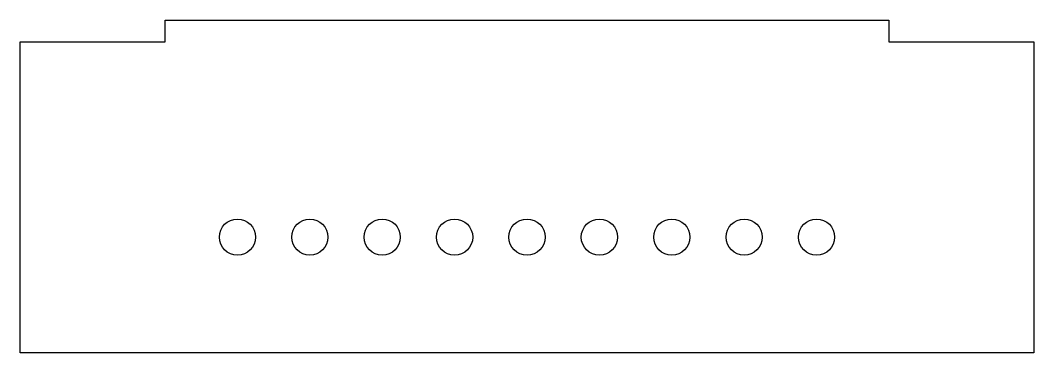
# Model space of a CAD drawing. Header units: millimetres. Extents: x -70 to 70, y -46 to 0.
import ezdxf

# ---------------------------------------------------------------- set-up
doc = ezdxf.new("R2010")
doc.units = ezdxf.units.MM
doc.layers.get('0').update_dxf_attribs({"linetype": 'CONTINUOUS', "lineweight": 25, "true_color": 0x000000})

msp = doc.modelspace()

# ---------------------------------------------------------------- linework, layer by layer
for p, q in [((-50, 0), (50, 0)), ((-50, -3), (-50, 0)), ((50, 0), (50, -3)), ((-70, -46), (-70, -3)), ((-70, -3), (-50, -3)), ((50, -3), (70, -3)), ((70, -3), (70, -46)), ((70, -46), (-70, -46))]:
    msp.add_line(p, q)
for centre in [(-40, -30), (-30, -30), (-20, -30), (-10, -30), (0, -30), (10, -30), (20, -30), (30, -30), (40, -30)]:
    msp.add_circle(centre, 2.5)

doc.saveas('drawing.dxf')
